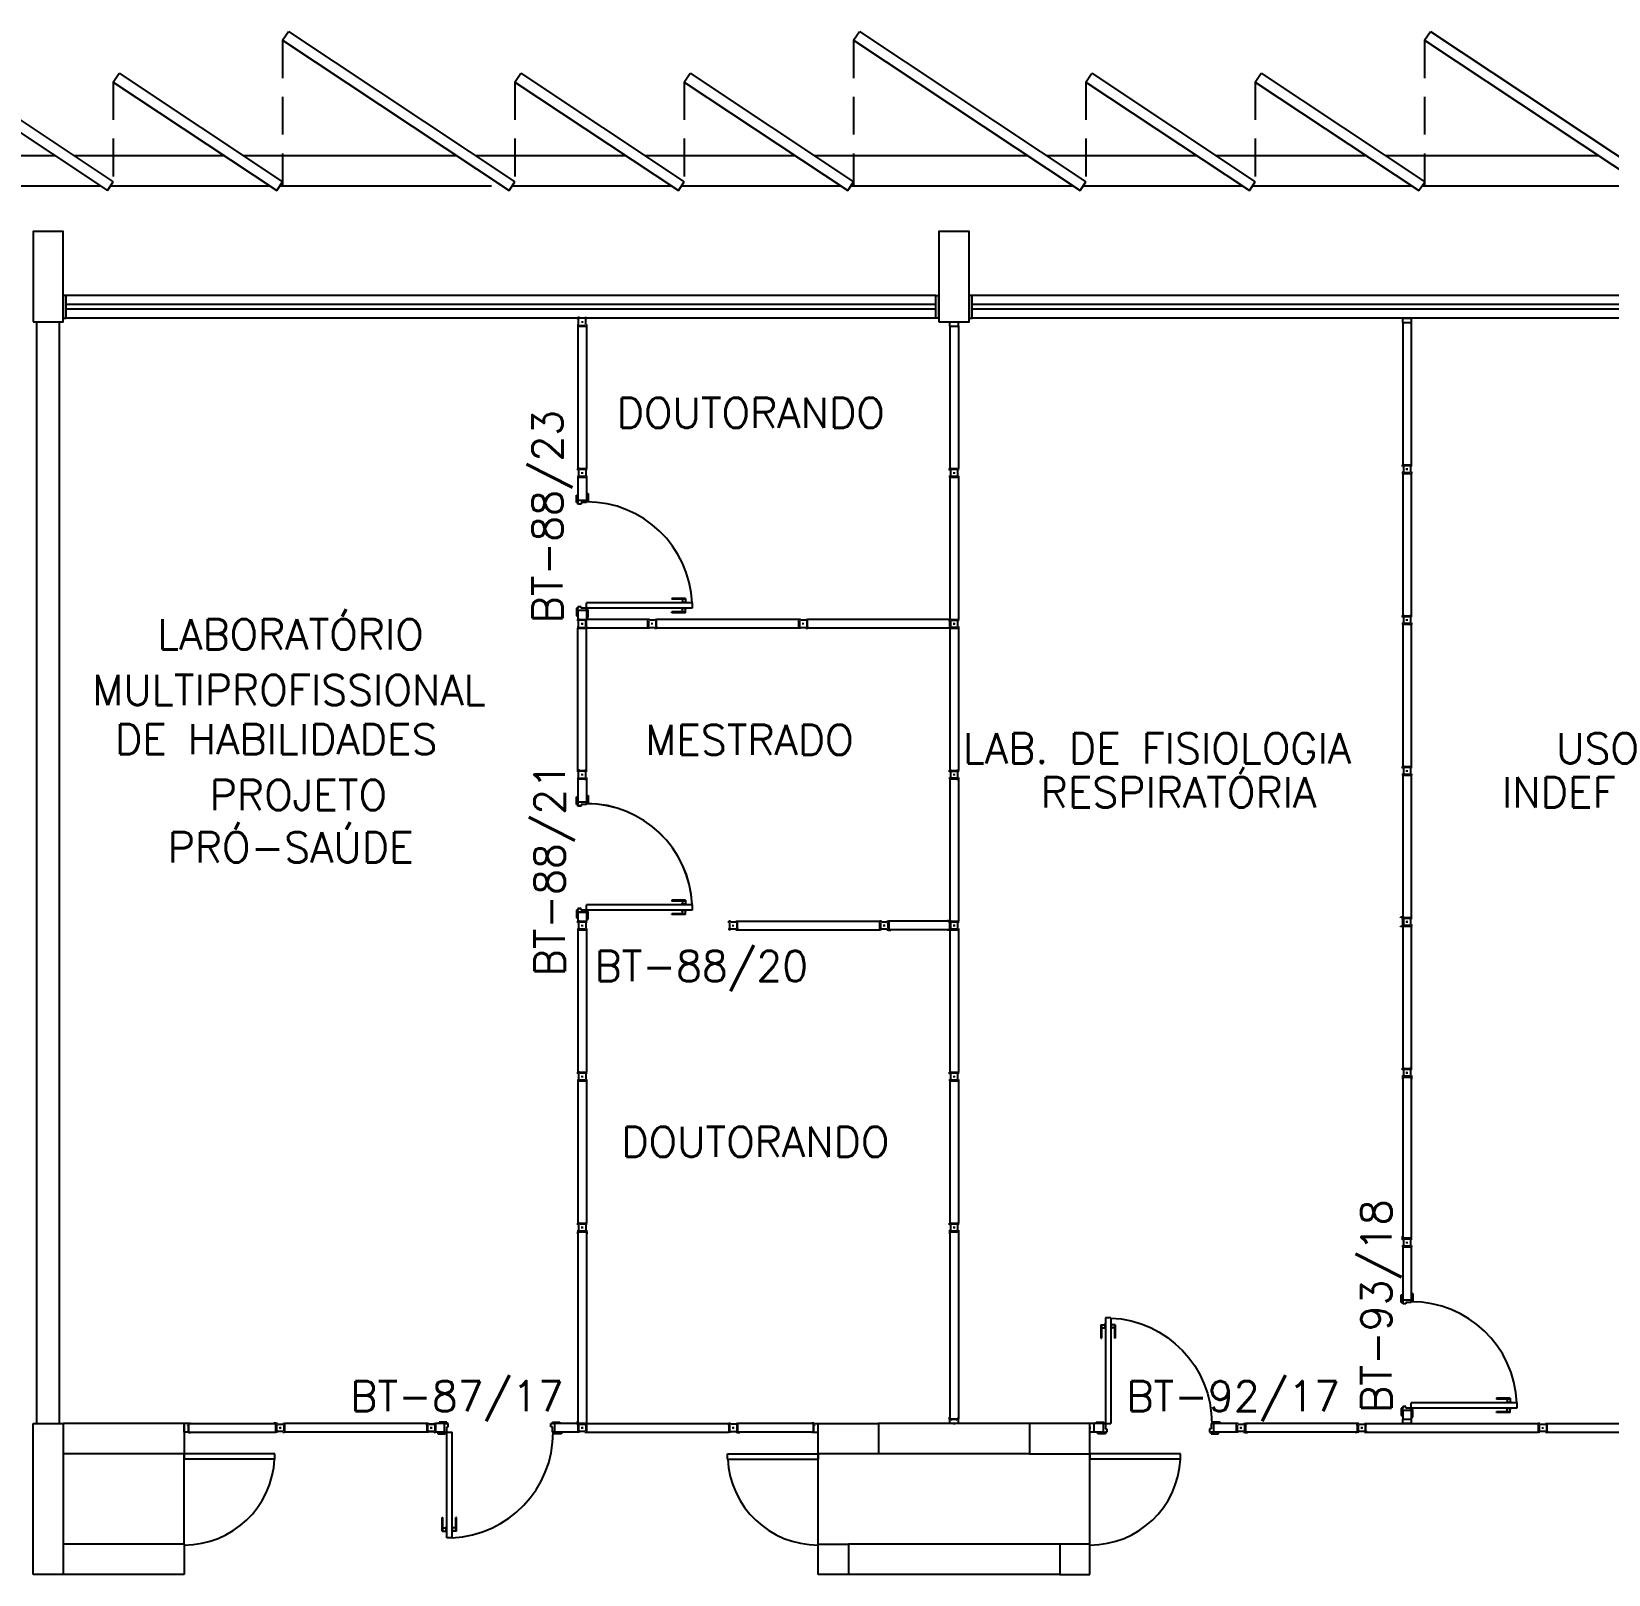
# Model space of a CAD drawing. Header units: millimetres. Extents: x 2069 to 2250, y 1124 to 1284.
# Drawn here: x 2156.2 to 2166.65, y 1202.49 to 1212.71 of the extents above; entities that cross this region are included whole.
import ezdxf

# ---------------------------------------------------------------- set-up
doc = ezdxf.new("R2010")
doc.units = ezdxf.units.MM
doc.linetypes.add('HIDDEN', pattern=[0.375, 0.25, -0.125])
for name, color, linetype in [('ALV', 2, 'Continuous'), ('DIV', 2, 'Continuous'), ('DIV2', 2, 'Continuous'), ('ENDEREÇO', 2, 'Continuous'), ('JANELA', 1, 'Continuous'), ('MACANETA', 1, 'Continuous'), ('MARCO', 2, 'Continuous'), ('PAVIMENTO', 1, 'Continuous'), ('PILARES', 3, 'Continuous'), ('PORTA', 2, 'Continuous'), ('PROJ', 1, 'HIDDEN'), ('TEXTO', 2, 'Continuous')]:
    doc.layers.add(name, color=color, linetype=linetype)
doc.styles.add('UNB-100', font='simplex.shx', dxfattribs={"height": 0.2})

# ---------------------------------------------------------------- blocks, each defined once
blk = doc.blocks.new('DIV12')
for p, q in [((-0.0051, 0), (0.0051, 0)), ((0, -0.0051), (0, 0.0051)), ((0.0285, 0.0285), (1.1715, 0.0285)), ((0.0285, -0.0285), (0.0285, 0.0285)), ((1.1715, -0.0285), (1.1715, 0.0285)), ((1.1949, 0), (1.2051, 0)), ((1.2, -0.0051), (1.2, 0.0051)), ((0.0285, -0.0285), (1.1715, -0.0285))]:
    blk.add_line(p, q)
blk = doc.blocks.new('DIV10')
for p, q in [((-0.0051, 0), (0.0051, 0)), ((0, -0.0051), (0, 0.0051)), ((0.0285, 0.0285), (0.9715, 0.0285)), ((0.0285, -0.0285), (0.0285, 0.0285)), ((0.9715, -0.0285), (0.9715, 0.0285)), ((0.9949, 0), (1.0051, 0)), ((1, -0.0051), (1, 0.0051)), ((0.0285, -0.0285), (0.9715, -0.0285))]:
    blk.add_line(p, q)
blk = doc.blocks.new('PL10')
for p, q in [((-0.1, 1), (0.1, 1)), ((-0.1, 0), (-0.1, 1)), ((0.1, 1), (0.1, 0)), ((0.1, 0), (-0.1, 0))]:
    blk.add_line(p, q)
blk = doc.blocks.new('IMTT')
for p, q in [((-0.005, 0), (0.005, 0)), ((0.029, 0.029), (0, 0.029)), ((0, -0.028), (0, 0.029)), ((0.029, -0.028), (0, -0.028))]:
    blk.add_line(p, q)
blk = doc.blocks.new('MTT')
for p, q in [((-0.029, 0.018), (-0.029, 0.029)), ((-0.019, 0.029), (-0.029, 0.029)), ((-0.024, 0.018), (-0.029, 0.018)), ((-0.024, 0.018), (-0.024, -0.019)), ((-0.019, 0.024), (-0.019, 0.029)), ((-0.019, 0.024), (0.018, 0.024)), ((-0.005, 0), (0.005, 0)), ((0, -0.005), (0, 0.005)), ((0.018, 0.024), (0.018, 0.029)), ((0.018, 0.029), (0.029, 0.029)), ((0.024, 0.018), (0.029, 0.018)), ((0.024, 0.018), (0.024, -0.019)), ((0.029, 0.018), (0.029, 0.029)), ((-0.029, -0.019), (-0.024, -0.019)), ((-0.029, -0.019), (-0.029, -0.029)), ((-0.019, -0.029), (-0.029, -0.029)), ((0.018, -0.024), (-0.019, -0.024)), ((-0.019, -0.024), (-0.019, -0.029)), ((0.018, -0.024), (0.018, -0.029)), ((0.018, -0.029), (0.029, -0.029)), ((0.029, -0.019), (0.024, -0.019)), ((0.029, -0.019), (0.029, -0.029))]:
    blk.add_line(p, q)
blk = doc.blocks.new('PL')
for p, q in [((0.25, 0.25), (0.25, 0.45)), ((0.25, 0.45), (0.45, 0.45)), ((0.45, 0.45), (0.45, 0.25)), ((0.45, 0.25), (0.25, 0.25))]:
    blk.add_line(p, q)
blk = doc.blocks.new('PL4')
for p, q in [((0, 0.4), (0.2, 0.4)), ((0, 0), (0, 0.4)), ((0.2, 0.4), (0.2, 0)), ((0.2, 0), (0, 0))]:
    blk.add_line(p, q)
blk = doc.blocks.new('DIV8')
for p, q in [((0.005, 0), (-0.005, 0)), ((0, 0.005), (0, -0.005)), ((0.024, 0.019), (0.028, 0.019)), ((0.024, 0.017), (0.024, 0.019)), ((0.024, 0.017), (0.028, 0.017)), ((0.028, 0.03), (0.043, 0.03)), ((0.028, 0.03), (0.028, 0.019)), ((0.028, 0.017), (0.028, -0.016)), ((0.769, 0.028), (0.03, 0.028)), ((0.03, 0.028), (0.03, -0.028)), ((0.043, 0.028), (0.043, 0.03)), ((0.757, 0.028), (0.757, 0.03)), ((0.771, 0.03), (0.757, 0.03)), ((0.769, 0.028), (0.769, -0.028)), ((0.771, 0.03), (0.771, 0.019)), ((0.776, 0.019), (0.771, 0.019)), ((0.771, 0.017), (0.771, -0.016)), ((0.776, 0.017), (0.771, 0.017)), ((0.776, 0.017), (0.776, 0.019)), ((0.805, 0), (0.795, 0)), ((0.8, 0.005), (0.8, -0.005)), ((0.024, -0.016), (0.028, -0.016)), ((0.024, -0.019), (0.024, -0.016)), ((0.024, -0.019), (0.028, -0.019)), ((0.028, -0.019), (0.028, -0.03)), ((0.028, -0.03), (0.043, -0.03)), ((0.769, -0.028), (0.03, -0.028)), ((0.043, -0.03), (0.043, -0.028)), ((0.757, -0.03), (0.757, -0.028)), ((0.771, -0.03), (0.757, -0.03)), ((0.776, -0.016), (0.771, -0.016)), ((0.776, -0.019), (0.771, -0.019)), ((0.771, -0.019), (0.771, -0.03)), ((0.776, -0.019), (0.776, -0.016))]:
    blk.add_line(p, q)
blk = doc.blocks.new('DOOR70')
at = {"layer": 'MACANETA', "color": 1}
for p, q in [((-0.015, -0.565), (-0.01, -0.565)), ((-0.015, -0.655), (-0.015, -0.565)), ((-0.01, -0.655), (-0.01, -0.565)), ((0.08, -0.565), (0.075, -0.565)), ((0.075, -0.655), (0.075, -0.565)), ((0.08, -0.655), (0.08, -0.565)), ((-0.015, -0.655), (0.012, -0.655)), ((-0.01, -0.635), (0.012, -0.635)), ((0.012, -0.663), (0.012, -0.628)), ((0.012, -0.628), (0.015, -0.628)), ((0.012, -0.663), (0.015, -0.663)), ((0.053, -0.628), (0.05, -0.628)), ((0.053, -0.663), (0.05, -0.663)), ((0.053, -0.663), (0.053, -0.628)), ((0.075, -0.635), (0.053, -0.635)), ((0.08, -0.655), (0.053, -0.655))]:
    blk.add_line(p, q, dxfattribs=at)
at = {"layer": 'PORTA'}
for p, q in [((0.015, -0.7), (0.015, 0)), ((0.015, 0), (0.05, 0)), ((0.05, -0.7), (0.05, 0)), ((0.05, -0.7), (0.015, -0.7))]:
    blk.add_line(p, q, dxfattribs=at)
at = {"layer": 'PORTA', "color": 1}
blk.add_arc((0.02, 0), 0.7, 272.4563, 0, dxfattribs=at)
blk = doc.blocks.new('PD10')
at = {"layer": 'DIV'}
for p, q in [((-1.005, 0), (-0.995, 0)), ((-1, -0.005), (-1, 0.005)), ((-0.972, -0.029), (-0.972, 0.028)), ((-0.972, 0.028), (-0.817, 0.028)), ((-0.863, 0.038), (-0.813, 0.038)), ((-0.863, 0.028), (-0.863, 0.038)), ((-0.817, 0.028), (-0.813, 0.028)), ((-0.817, 0.028), (-0.817, -0.029)), ((-0.813, 0.038), (-0.813, 0.028)), ((-0.813, 0.028), (-0.803, 0.028)), ((-0.803, 0.028), (-0.803, -0.007)), ((-0.103, 0.028), (-0.103, -0.007)), ((-0.093, 0.028), (-0.103, 0.028)), ((-0.093, 0.038), (-0.093, 0.028)), ((-0.043, 0.038), (-0.093, 0.038)), ((-0.088, 0.028), (-0.093, 0.028)), ((-0.088, 0.028), (-0.029, 0.028)), ((-0.088, 0.028), (-0.088, -0.029)), ((-0.043, 0.028), (-0.043, 0.038)), ((-0.029, -0.029), (-0.029, 0.028)), ((-0.005, 0), (0.005, 0)), ((0, -0.005), (0, 0.005)), ((-0.972, -0.029), (-0.817, -0.029)), ((-0.852, -0.039), (-0.852, -0.029)), ((-0.803, -0.039), (-0.852, -0.039)), ((-0.817, -0.029), (-0.803, -0.029)), ((-0.803, -0.007), (-0.792, -0.007)), ((-0.803, -0.029), (-0.803, -0.039)), ((-0.792, -0.029), (-0.803, -0.029)), ((-0.792, -0.007), (-0.792, -0.029)), ((-0.112, -0.007), (-0.112, -0.029)), ((-0.103, -0.007), (-0.112, -0.007)), ((-0.112, -0.029), (-0.103, -0.029)), ((-0.088, -0.029), (-0.103, -0.029)), ((-0.103, -0.029), (-0.103, -0.039)), ((-0.103, -0.039), (-0.052, -0.039)), ((-0.088, -0.029), (-0.029, -0.029)), ((-0.052, -0.039), (-0.052, -0.029))]:
    blk.add_line(p, q, dxfattribs=at)
at = {"layer": 'DIV', "rotation": 180.0000000051447}
blk.add_blockref('DOOR70', (-0.088, 0.028), dxfattribs=at)

msp = doc.modelspace()

# ---------------------------------------------------------------- linework, layer by layer
at = {"layer": 'ALV'}
for p, q in [((2157.86614, 1212.65651), (2157.90485, 1212.71483)), ((2157.90485, 1212.71483), (2159.40465, 1211.71955)), ((2161.64814, 1212.65651), (2161.68685, 1212.71483)), ((2161.68685, 1212.71483), (2163.18665, 1211.71955)), ((2165.43014, 1212.65651), (2165.46885, 1212.71483)), ((2165.46885, 1212.71483), (2166.96865, 1211.71955)), ((2157.86614, 1212.65651), (2159.36594, 1211.66122)), ((2161.64814, 1212.65651), (2163.14794, 1211.66122)), ((2165.43014, 1212.65651), (2166.92994, 1211.66122)), ((2155.66136, 1212.43837), (2156.74455, 1211.71955)), ((2156.74455, 1212.38004), (2156.78325, 1212.43837)), ((2156.78325, 1212.43837), (2157.86644, 1211.71955)), ((2159.40435, 1212.38004), (2159.44306, 1212.43837)), ((2159.44306, 1212.43837), (2160.52625, 1211.71955)), ((2160.52625, 1212.38004), (2160.56495, 1212.43837)), ((2160.56495, 1212.43837), (2161.64814, 1211.71955)), ((2163.18665, 1212.38004), (2163.22536, 1212.43837)), ((2163.22536, 1212.43837), (2164.30855, 1211.71955)), ((2164.30855, 1212.38004), (2164.34725, 1212.43837)), ((2164.34725, 1212.43837), (2165.43044, 1211.71955)), ((2155.62265, 1212.38004), (2156.70584, 1211.66122)), ((2156.74455, 1212.38004), (2157.82774, 1211.66122)), ((2159.40435, 1212.38004), (2160.48754, 1211.66122)), ((2160.52625, 1212.38004), (2161.60944, 1211.66122)), ((2163.18665, 1212.38004), (2164.26984, 1211.66122)), ((2164.30855, 1212.38004), (2165.39174, 1211.66122)), ((2156.70584, 1211.66122), (2156.74455, 1211.71955)), ((2157.82774, 1211.66122), (2157.86644, 1211.71955)), ((2159.36594, 1211.66122), (2159.40465, 1211.71955)), ((2160.48754, 1211.66122), (2160.52625, 1211.71955)), ((2161.60944, 1211.66122), (2161.64814, 1211.71955)), ((2163.14794, 1211.66122), (2163.18665, 1211.71955)), ((2164.26984, 1211.66122), (2164.30855, 1211.71955)), ((2165.39174, 1211.66122), (2165.43044, 1211.71955)), ((2156.41325, 1210.96539), (2156.41325, 1210.81539)), ((2162.21325, 1210.81539), (2162.21325, 1210.96539)), ((2162.41325, 1210.96539), (2162.41325, 1210.81539)), ((2156.23825, 1203.49039), (2156.23825, 1210.79039)), ((2156.38825, 1203.49039), (2156.38825, 1210.79039)), ((2157.21361, 1203.49039), (2156.41325, 1203.49039)), ((2157.21361, 1203.49039), (2157.21361, 1203.29039)), ((2162.81325, 1203.49039), (2161.81325, 1203.49039)), ((2157.21361, 1203.29039), (2156.41325, 1203.29039)), ((2162.81325, 1203.29039), (2161.81325, 1203.29039)), ((2157.21361, 1202.69039), (2156.41325, 1202.69039)), ((2157.21361, 1202.69039), (2157.21361, 1202.49039)), ((2163.01325, 1202.69039), (2161.61325, 1202.69039)), ((2157.21361, 1202.49039), (2156.41325, 1202.49039)), ((2163.01325, 1202.49039), (2161.61325, 1202.49039))]:
    msp.add_line(p, q, dxfattribs=at)
at = {"layer": 'DIV2'}
for p, q in [((2159.84565, 1209.79039), (2159.85585, 1209.79039)), ((2159.85075, 1209.79549), (2159.85075, 1209.78529)), ((2159.82225, 1209.76189), (2159.87925, 1209.76189)), ((2159.82225, 1209.76189), (2159.82225, 1209.60789)), ((2159.87925, 1209.76189), (2159.87925, 1209.60789)), ((2159.81225, 1209.64289), (2159.82225, 1209.64289)), ((2159.81225, 1209.59289), (2159.81225, 1209.64289)), ((2159.82225, 1209.59289), (2159.81225, 1209.59289)), ((2159.82225, 1209.60789), (2159.82225, 1209.59289)), ((2159.87925, 1209.60789), (2159.82225, 1209.60789)), ((2159.82225, 1209.58289), (2159.82225, 1209.59289)), ((2159.84425, 1209.58289), (2159.82225, 1209.58289)), ((2159.84425, 1209.59289), (2159.84425, 1209.58289)), ((2159.87925, 1209.59289), (2159.84425, 1209.59289)), ((2159.87925, 1209.65289), (2159.88925, 1209.65289)), ((2159.87925, 1209.60789), (2159.87925, 1209.60289)), ((2159.87925, 1209.60289), (2159.87925, 1209.59289)), ((2159.88925, 1209.60289), (2159.87925, 1209.60289)), ((2159.88925, 1209.65289), (2159.88925, 1209.60289)), ((2159.81225, 1208.89289), (2159.81225, 1208.84289)), ((2159.82225, 1208.89289), (2159.81225, 1208.89289)), ((2159.82225, 1208.90289), (2159.82225, 1208.89289)), ((2159.84425, 1208.90289), (2159.82225, 1208.90289)), ((2159.82225, 1208.87789), (2159.82225, 1208.89289)), ((2159.82225, 1208.87789), (2159.82225, 1208.81889)), ((2159.87925, 1208.87789), (2159.82225, 1208.87789)), ((2159.84425, 1208.89289), (2159.84425, 1208.90289)), ((2159.87925, 1208.89289), (2159.84425, 1208.89289)), ((2159.87925, 1208.88289), (2159.87925, 1208.89289)), ((2159.87925, 1208.87789), (2159.87925, 1208.88289)), ((2159.88925, 1208.88289), (2159.87925, 1208.88289)), ((2159.87925, 1208.87789), (2159.87925, 1208.81889)), ((2159.88925, 1208.83289), (2159.88925, 1208.88289)), ((2159.81225, 1208.84289), (2159.82225, 1208.84289)), ((2159.82225, 1208.81889), (2159.87925, 1208.81889)), ((2159.85585, 1208.79039), (2159.84565, 1208.79039)), ((2159.84565, 1208.79039), (2159.85585, 1208.79039)), ((2159.84565, 1208.79039), (2159.85585, 1208.79039)), ((2159.84565, 1208.79039), (2159.85585, 1208.79039)), ((2159.85075, 1208.78529), (2159.85075, 1208.79549)), ((2159.85075, 1208.78529), (2159.85075, 1208.79549)), ((2159.85075, 1208.78529), (2159.85075, 1208.79549)), ((2159.85075, 1208.79549), (2159.85075, 1208.78529)), ((2159.87925, 1208.83289), (2159.88925, 1208.83289)), ((2160.28475, 1208.81889), (2159.87925, 1208.81889)), ((2159.87925, 1208.76189), (2159.87925, 1208.81889)), ((2160.28475, 1208.76189), (2159.87925, 1208.76189)), ((2160.28475, 1208.76189), (2160.28475, 1208.81889)), ((2160.31835, 1208.79039), (2160.30815, 1208.79039)), ((2160.31325, 1208.78529), (2160.31325, 1208.79549)), ((2159.82225, 1207.76189), (2159.87925, 1207.76189)), ((2159.82225, 1207.76189), (2159.82225, 1207.60789)), ((2159.84565, 1207.79039), (2159.85585, 1207.79039)), ((2159.85075, 1207.79549), (2159.85075, 1207.78529)), ((2159.87925, 1207.76189), (2159.87925, 1207.60789)), ((2159.81225, 1207.64289), (2159.82225, 1207.64289)), ((2159.81225, 1207.59289), (2159.81225, 1207.64289)), ((2159.82225, 1207.60789), (2159.82225, 1207.59289)), ((2159.87925, 1207.60789), (2159.82225, 1207.60789)), ((2159.87925, 1207.65289), (2159.88925, 1207.65289)), ((2159.87925, 1207.60789), (2159.87925, 1207.60289)), ((2159.87925, 1207.60289), (2159.87925, 1207.59289)), ((2159.88925, 1207.60289), (2159.87925, 1207.60289)), ((2159.88925, 1207.65289), (2159.88925, 1207.60289)), ((2159.82225, 1207.59289), (2159.81225, 1207.59289)), ((2159.82225, 1207.58289), (2159.82225, 1207.59289)), ((2159.84425, 1207.58289), (2159.82225, 1207.58289)), ((2159.84425, 1207.59289), (2159.84425, 1207.58289)), ((2159.87925, 1207.59289), (2159.84425, 1207.59289)), ((2159.81225, 1206.89289), (2159.81225, 1206.84289)), ((2159.82225, 1206.89289), (2159.81225, 1206.89289)), ((2159.82225, 1206.90289), (2159.82225, 1206.89289)), ((2159.84425, 1206.90289), (2159.82225, 1206.90289)), ((2159.82225, 1206.87789), (2159.82225, 1206.89289)), ((2159.82225, 1206.87789), (2159.82225, 1206.81889)), ((2159.87925, 1206.87789), (2159.82225, 1206.87789)), ((2159.84425, 1206.89289), (2159.84425, 1206.90289)), ((2159.87925, 1206.89289), (2159.84425, 1206.89289)), ((2159.87925, 1206.88289), (2159.87925, 1206.89289)), ((2159.87925, 1206.87789), (2159.87925, 1206.88289)), ((2159.88925, 1206.88289), (2159.87925, 1206.88289)), ((2159.87925, 1206.87789), (2159.87925, 1206.81889)), ((2159.88925, 1206.83289), (2159.88925, 1206.88289)), ((2159.81225, 1206.84289), (2159.82225, 1206.84289)), ((2159.82225, 1206.81889), (2159.87925, 1206.81889)), ((2159.84565, 1206.79039), (2159.85585, 1206.79039)), ((2159.85075, 1206.79549), (2159.85075, 1206.78529)), ((2159.87925, 1206.83289), (2159.88925, 1206.83289)), ((2161.85585, 1206.79039), (2161.84565, 1206.79039)), ((2161.85075, 1206.79549), (2161.85075, 1206.78529)), ((2161.87425, 1206.80689), (2161.87425, 1206.80889)), ((2161.87425, 1206.80889), (2161.87925, 1206.80889)), ((2161.87425, 1206.80689), (2161.87925, 1206.80689)), ((2161.87425, 1206.77189), (2161.87425, 1206.77389)), ((2161.87425, 1206.77389), (2161.87925, 1206.77389)), ((2161.87425, 1206.77189), (2161.87925, 1206.77189)), ((2161.87925, 1206.82089), (2161.87925, 1206.80889)), ((2161.87925, 1206.82089), (2161.89363, 1206.82089)), ((2161.87925, 1206.80689), (2161.87925, 1206.77389)), ((2161.87925, 1206.77189), (2161.87925, 1206.75989)), ((2161.87925, 1206.75989), (2161.89363, 1206.75989)), ((2162.28275, 1206.81889), (2161.88125, 1206.81889)), ((2161.88125, 1206.81889), (2161.88125, 1206.76189)), ((2162.28275, 1206.76189), (2161.88125, 1206.76189)), ((2161.89363, 1206.81889), (2161.89363, 1206.82089)), ((2161.89363, 1206.75989), (2161.89363, 1206.76189)), ((2162.28475, 1206.82089), (2162.27037, 1206.82089)), ((2162.27037, 1206.81889), (2162.27037, 1206.82089)), ((2162.27037, 1206.75989), (2162.27037, 1206.76189)), ((2162.28475, 1206.75989), (2162.27037, 1206.75989)), ((2162.28275, 1206.81889), (2162.28275, 1206.76189)), ((2162.28475, 1206.82089), (2162.28475, 1206.80889)), ((2162.28975, 1206.80889), (2162.28475, 1206.80889)), ((2162.28975, 1206.80689), (2162.28475, 1206.80689)), ((2162.28475, 1206.80689), (2162.28475, 1206.77389)), ((2162.28975, 1206.77389), (2162.28475, 1206.77389)), ((2162.28975, 1206.77189), (2162.28475, 1206.77189)), ((2162.28475, 1206.77189), (2162.28475, 1206.75989)), ((2162.28975, 1206.80689), (2162.28975, 1206.80889)), ((2162.28975, 1206.77189), (2162.28975, 1206.77389)), ((2162.31835, 1206.79039), (2162.30815, 1206.79039)), ((2162.31325, 1206.79549), (2162.31325, 1206.78529)), ((2165.28475, 1206.84589), (2165.27037, 1206.84589)), ((2165.27037, 1206.84389), (2165.27037, 1206.84589)), ((2165.27037, 1206.78489), (2165.27037, 1206.78689)), ((2165.28475, 1206.78489), (2165.27037, 1206.78489)), ((2165.28275, 1206.84389), (2165.28275, 1206.78689)), ((2165.28475, 1206.84589), (2165.28475, 1206.83389)), ((2165.28975, 1206.83389), (2165.28475, 1206.83389)), ((2165.28975, 1206.83189), (2165.28475, 1206.83189)), ((2165.28475, 1206.83189), (2165.28475, 1206.79889)), ((2165.28975, 1206.79889), (2165.28475, 1206.79889)), ((2165.28975, 1206.79689), (2165.28475, 1206.79689)), ((2165.28475, 1206.79689), (2165.28475, 1206.78489)), ((2165.28975, 1206.83189), (2165.28975, 1206.83389)), ((2165.28975, 1206.79689), (2165.28975, 1206.79889)), ((2165.31835, 1206.81539), (2165.30815, 1206.81539)), ((2165.31325, 1206.82049), (2165.31325, 1206.81029)), ((2165.31325, 1205.82049), (2165.31325, 1205.81029)), ((2165.28275, 1205.78689), (2165.29475, 1205.78689)), ((2165.28275, 1205.78689), (2165.28275, 1205.7725)), ((2165.28475, 1205.7725), (2165.28275, 1205.7725)), ((2165.28475, 1205.78489), (2165.28475, 1204.72083)), ((2165.28475, 1205.78489), (2165.34175, 1205.78489)), ((2165.29675, 1205.79189), (2165.29475, 1205.79189)), ((2165.29475, 1205.79189), (2165.29475, 1205.78689)), ((2165.29675, 1205.79189), (2165.29675, 1205.78689)), ((2165.29675, 1205.78689), (2165.32975, 1205.78689)), ((2165.30815, 1205.81539), (2165.31835, 1205.81539)), ((2165.33175, 1205.79189), (2165.32975, 1205.79189)), ((2165.32975, 1205.79189), (2165.32975, 1205.78689)), ((2165.33175, 1205.79189), (2165.33175, 1205.78689)), ((2165.33175, 1205.78689), (2165.34375, 1205.78689)), ((2165.34175, 1205.78489), (2165.34175, 1204.72083)), ((2165.34375, 1205.7725), (2165.34175, 1205.7725)), ((2165.34375, 1205.78689), (2165.34375, 1205.7725)), ((2159.84565, 1204.79039), (2159.85585, 1204.79039)), ((2159.85075, 1204.79549), (2159.85075, 1204.78529)), ((2162.30815, 1204.79039), (2162.31835, 1204.79039)), ((2162.31325, 1204.79549), (2162.31325, 1204.78529)), ((2159.82025, 1204.76189), (2159.82025, 1204.7475)), ((2159.82025, 1204.76189), (2159.83225, 1204.76189)), ((2159.82225, 1204.7475), (2159.82025, 1204.7475)), ((2159.82225, 1204.75989), (2159.87925, 1204.75989)), ((2159.82225, 1204.75989), (2159.82225, 1203.49239)), ((2159.83225, 1204.76689), (2159.83225, 1204.76189)), ((2159.83425, 1204.76689), (2159.83225, 1204.76689)), ((2159.83425, 1204.76689), (2159.83425, 1204.76189)), ((2159.83425, 1204.76189), (2159.86725, 1204.76189)), ((2159.86725, 1204.76689), (2159.86725, 1204.76189)), ((2159.86925, 1204.76689), (2159.86725, 1204.76689)), ((2159.86925, 1204.76689), (2159.86925, 1204.76189)), ((2159.86925, 1204.76189), (2159.88125, 1204.76189)), ((2159.87925, 1204.75989), (2159.87925, 1203.49239)), ((2159.88125, 1204.7475), (2159.87925, 1204.7475)), ((2159.88125, 1204.76189), (2159.88125, 1204.7475)), ((2162.28275, 1204.76189), (2162.28275, 1204.7475)), ((2162.28275, 1204.76189), (2162.29475, 1204.76189)), ((2162.28475, 1204.7475), (2162.28275, 1204.7475)), ((2162.28475, 1204.75989), (2162.28475, 1203.52083)), ((2162.28475, 1204.75989), (2162.34175, 1204.75989)), ((2162.29475, 1204.76689), (2162.29475, 1204.76189)), ((2162.29675, 1204.76689), (2162.29475, 1204.76689)), ((2162.29675, 1204.76689), (2162.29675, 1204.76189)), ((2162.29675, 1204.76189), (2162.32975, 1204.76189)), ((2162.32975, 1204.76689), (2162.32975, 1204.76189)), ((2162.33175, 1204.76689), (2162.32975, 1204.76689)), ((2162.33175, 1204.76689), (2162.33175, 1204.76189)), ((2162.33175, 1204.76189), (2162.34375, 1204.76189)), ((2162.34175, 1204.75989), (2162.34175, 1203.52083)), ((2162.34375, 1204.7475), (2162.34175, 1204.7475)), ((2162.34375, 1204.76189), (2162.34375, 1204.7475)), ((2165.28475, 1204.73321), (2165.28275, 1204.73321)), ((2165.28275, 1204.71883), (2165.28275, 1204.73321)), ((2165.28275, 1204.71883), (2165.29475, 1204.71883)), ((2165.28475, 1204.72083), (2165.34175, 1204.72083)), ((2165.29475, 1204.71383), (2165.29475, 1204.71883)), ((2165.29675, 1204.71383), (2165.29475, 1204.71383)), ((2165.29675, 1204.71883), (2165.32975, 1204.71883)), ((2165.29675, 1204.71383), (2165.29675, 1204.71883)), ((2165.30815, 1204.69033), (2165.31835, 1204.69033)), ((2165.30815, 1204.69033), (2165.31835, 1204.69033)), ((2165.31325, 1204.69543), (2165.31325, 1204.68523)), ((2165.31325, 1204.69543), (2165.31325, 1204.68523)), ((2165.32975, 1204.71383), (2165.32975, 1204.71883)), ((2165.33175, 1204.71383), (2165.32975, 1204.71383)), ((2165.33175, 1204.71883), (2165.34375, 1204.71883)), ((2165.33175, 1204.71383), (2165.33175, 1204.71883)), ((2165.34375, 1204.73321), (2165.34175, 1204.73321)), ((2165.34375, 1204.71883), (2165.34375, 1204.73321)), ((2165.28475, 1204.66183), (2165.28475, 1204.30783)), ((2165.28475, 1204.66183), (2165.34175, 1204.66183)), ((2165.34175, 1204.66183), (2165.34175, 1204.30783)), ((2165.27475, 1204.29283), (2165.27475, 1204.34283)), ((2165.27475, 1204.34283), (2165.28475, 1204.34283)), ((2165.28475, 1204.29283), (2165.27475, 1204.29283)), ((2165.34175, 1204.30783), (2165.28475, 1204.30783)), ((2165.28475, 1204.30783), (2165.28475, 1204.29283)), ((2165.28475, 1204.28283), (2165.28475, 1204.29283)), ((2165.30675, 1204.28283), (2165.28475, 1204.28283)), ((2165.34175, 1204.29283), (2165.30675, 1204.29283)), ((2165.30675, 1204.29283), (2165.30675, 1204.28283)), ((2165.34175, 1204.35283), (2165.35175, 1204.35283)), ((2165.34175, 1204.30783), (2165.34175, 1204.30283)), ((2165.35175, 1204.30283), (2165.34175, 1204.30283)), ((2165.34175, 1204.30283), (2165.34175, 1204.29283)), ((2165.35175, 1204.35283), (2165.35175, 1204.30283)), ((2162.28475, 1203.53321), (2162.28275, 1203.53321)), ((2162.28275, 1203.51883), (2162.28275, 1203.53321)), ((2162.34375, 1203.53321), (2162.34175, 1203.53321)), ((2162.34375, 1203.51883), (2162.34375, 1203.53321)), ((2165.28475, 1203.59283), (2165.27475, 1203.59283)), ((2165.27475, 1203.59283), (2165.27475, 1203.54283)), ((2165.27475, 1203.54283), (2165.28475, 1203.54283)), ((2165.30675, 1203.60283), (2165.28475, 1203.60283)), ((2165.28475, 1203.60283), (2165.28475, 1203.59283)), ((2165.28475, 1203.57783), (2165.28475, 1203.59283)), ((2165.28475, 1203.57783), (2165.28475, 1203.51883)), ((2165.34175, 1203.57783), (2165.28475, 1203.57783)), ((2165.30675, 1203.59283), (2165.30675, 1203.60283)), ((2165.34175, 1203.59283), (2165.30675, 1203.59283)), ((2165.34175, 1203.58283), (2165.34175, 1203.59283)), ((2165.35175, 1203.58283), (2165.34175, 1203.58283)), ((2165.34175, 1203.57783), (2165.34175, 1203.58283)), ((2165.34175, 1203.57783), (2165.34175, 1203.51883)), ((2165.34175, 1203.53283), (2165.35175, 1203.53283)), ((2165.35175, 1203.53283), (2165.35175, 1203.58283)), ((2157.20851, 1203.46189), (2157.21871, 1203.46189)), ((2157.21361, 1203.45679), (2157.21361, 1203.46699)), ((2157.23711, 1203.48039), (2157.23711, 1203.47839)), ((2157.23711, 1203.48039), (2157.24211, 1203.48039)), ((2157.23711, 1203.47839), (2157.24211, 1203.47839)), ((2157.23711, 1203.44539), (2157.23711, 1203.44339)), ((2157.23711, 1203.44539), (2157.24211, 1203.44539)), ((2157.23711, 1203.44339), (2157.24211, 1203.44339)), ((2157.24211, 1203.48039), (2157.24211, 1203.49239)), ((2157.24211, 1203.49239), (2157.25649, 1203.49239)), ((2157.24211, 1203.44539), (2157.24211, 1203.47839)), ((2157.24211, 1203.43139), (2157.24211, 1203.44339)), ((2157.24211, 1203.43139), (2157.25649, 1203.43139)), ((2157.24411, 1203.49039), (2157.82025, 1203.49039)), ((2157.24411, 1203.43339), (2157.24411, 1203.49039)), ((2157.24411, 1203.43339), (2157.82025, 1203.43339)), ((2157.25649, 1203.49239), (2157.25649, 1203.49039)), ((2157.25649, 1203.43339), (2157.25649, 1203.43139)), ((2157.82225, 1203.49239), (2157.80787, 1203.49239)), ((2157.80787, 1203.49239), (2157.80787, 1203.49039)), ((2157.80787, 1203.43339), (2157.80787, 1203.43139)), ((2157.82225, 1203.43139), (2157.80787, 1203.43139)), ((2157.82025, 1203.43339), (2157.82025, 1203.49039)), ((2157.82225, 1203.48039), (2157.82225, 1203.49239)), ((2157.82725, 1203.48039), (2157.82225, 1203.48039)), ((2157.82225, 1203.44539), (2157.82225, 1203.47839)), ((2157.82725, 1203.47839), (2157.82225, 1203.47839)), ((2157.82725, 1203.44539), (2157.82225, 1203.44539)), ((2157.82225, 1203.43139), (2157.82225, 1203.44339)), ((2157.82725, 1203.44339), (2157.82225, 1203.44339)), ((2157.82725, 1203.48039), (2157.82725, 1203.47839)), ((2157.82725, 1203.44539), (2157.82725, 1203.44339)), ((2157.84565, 1203.46189), (2157.85585, 1203.46189)), ((2157.85075, 1203.45679), (2157.85075, 1203.46699)), ((2158.85585, 1203.46189), (2158.84565, 1203.46189)), ((2158.84565, 1203.46189), (2158.85585, 1203.46189)), ((2158.84565, 1203.46189), (2158.85585, 1203.46189)), ((2158.85585, 1203.46189), (2158.84565, 1203.46189)), ((2158.85075, 1203.46699), (2158.85075, 1203.45679)), ((2158.85075, 1203.46699), (2158.85075, 1203.45679)), ((2158.85075, 1203.46699), (2158.85075, 1203.45679)), ((2158.85075, 1203.46699), (2158.85075, 1203.45679)), ((2158.87925, 1203.49039), (2158.87925, 1203.43339)), ((2158.93825, 1203.49039), (2158.87925, 1203.49039)), ((2158.93825, 1203.43339), (2158.87925, 1203.43339)), ((2158.89325, 1203.43339), (2158.89325, 1203.42339)), ((2158.89325, 1203.42339), (2158.94325, 1203.42339)), ((2158.90325, 1203.50039), (2158.90325, 1203.49039)), ((2158.95325, 1203.50039), (2158.90325, 1203.50039)), ((2158.93825, 1203.49039), (2158.95325, 1203.49039)), ((2158.93825, 1203.43339), (2158.93825, 1203.49039)), ((2158.93825, 1203.43339), (2158.94325, 1203.43339)), ((2158.94325, 1203.43339), (2158.95325, 1203.43339)), ((2158.94325, 1203.42339), (2158.94325, 1203.43339)), ((2158.95325, 1203.49039), (2158.95325, 1203.50039)), ((2158.96325, 1203.49039), (2158.95325, 1203.49039)), ((2158.95325, 1203.46839), (2158.96325, 1203.46839)), ((2158.95325, 1203.43339), (2158.95325, 1203.46839)), ((2158.96325, 1203.46839), (2158.96325, 1203.49039)), ((2159.64325, 1203.49039), (2159.65325, 1203.49039)), ((2159.64325, 1203.46839), (2159.64325, 1203.49039)), ((2159.65325, 1203.46839), (2159.64325, 1203.46839)), ((2159.65325, 1203.50039), (2159.70325, 1203.50039)), ((2159.65325, 1203.49039), (2159.65325, 1203.50039)), ((2159.66825, 1203.49039), (2159.65325, 1203.49039)), ((2159.65325, 1203.43339), (2159.65325, 1203.46839)), ((2159.66325, 1203.43339), (2159.65325, 1203.43339)), ((2159.66825, 1203.43339), (2159.66325, 1203.43339)), ((2159.66325, 1203.42339), (2159.66325, 1203.43339)), ((2159.71325, 1203.42339), (2159.66325, 1203.42339)), ((2159.82225, 1203.49039), (2159.66825, 1203.49039)), ((2159.66825, 1203.43339), (2159.66825, 1203.49039)), ((2159.82225, 1203.43339), (2159.66825, 1203.43339)), ((2159.70325, 1203.50039), (2159.70325, 1203.49039)), ((2159.71325, 1203.43339), (2159.71325, 1203.42339)), ((2159.82025, 1203.49039), (2159.82025, 1203.50477)), ((2159.82225, 1203.50477), (2159.82025, 1203.50477)), ((2159.82025, 1203.49039), (2159.83225, 1203.49039)), ((2159.82225, 1203.49239), (2159.87925, 1203.49239)), ((2159.82225, 1203.49039), (2159.82225, 1203.43339)), ((2159.83225, 1203.48539), (2159.83225, 1203.49039)), ((2159.83425, 1203.48539), (2159.83225, 1203.48539)), ((2159.83425, 1203.49039), (2159.86725, 1203.49039)), ((2159.83425, 1203.48539), (2159.83425, 1203.49039)), ((2159.85585, 1203.46189), (2159.84565, 1203.46189)), ((2159.85585, 1203.46189), (2159.84565, 1203.46189)), ((2159.84565, 1203.46189), (2159.85585, 1203.46189)), ((2159.85585, 1203.46189), (2159.84565, 1203.46189)), ((2159.85075, 1203.46699), (2159.85075, 1203.45679)), ((2159.85075, 1203.46699), (2159.85075, 1203.45679)), ((2159.85075, 1203.46699), (2159.85075, 1203.45679)), ((2159.85075, 1203.46699), (2159.85075, 1203.45679)), ((2159.86725, 1203.48539), (2159.86725, 1203.49039)), ((2159.86925, 1203.48539), (2159.86725, 1203.48539)), ((2159.86925, 1203.48539), (2159.86925, 1203.49039)), ((2159.86925, 1203.49039), (2159.88125, 1203.49039)), ((2159.88125, 1203.50477), (2159.87925, 1203.50477)), ((2159.88125, 1203.49039), (2159.88125, 1203.50477)), ((2160.85585, 1203.46189), (2160.84565, 1203.46189)), ((2160.85075, 1203.45679), (2160.85075, 1203.46699)), ((2160.87425, 1203.48039), (2160.87925, 1203.48039)), ((2160.87425, 1203.48039), (2160.87425, 1203.47839)), ((2160.87425, 1203.47839), (2160.87925, 1203.47839)), ((2160.87425, 1203.44539), (2160.87925, 1203.44539)), ((2160.87425, 1203.44539), (2160.87425, 1203.44339)), ((2160.87425, 1203.44339), (2160.87925, 1203.44339)), ((2160.87925, 1203.49239), (2160.89363, 1203.49239)), ((2160.87925, 1203.48039), (2160.87925, 1203.49239)), ((2160.87925, 1203.44539), (2160.87925, 1203.47839)), ((2160.87925, 1203.43139), (2160.87925, 1203.44339)), ((2160.87925, 1203.43139), (2160.89363, 1203.43139)), ((2160.88125, 1203.43339), (2160.88125, 1203.49039)), ((2161.38275, 1203.49039), (2160.88125, 1203.49039)), ((2161.38275, 1203.43339), (2160.88125, 1203.43339)), ((2160.89363, 1203.49239), (2160.89363, 1203.49039)), ((2160.89363, 1203.43339), (2160.89363, 1203.43139)), ((2161.38475, 1203.49239), (2161.37037, 1203.49239)), ((2161.37037, 1203.49239), (2161.37037, 1203.49039)), ((2161.37037, 1203.43339), (2161.37037, 1203.43139)), ((2161.38475, 1203.43139), (2161.37037, 1203.43139)), ((2161.38275, 1203.43339), (2161.38275, 1203.49039)), ((2161.38475, 1203.48039), (2161.38475, 1203.49239)), ((2161.38975, 1203.48039), (2161.38475, 1203.48039)), ((2161.38475, 1203.44539), (2161.38475, 1203.47839)), ((2161.38975, 1203.47839), (2161.38475, 1203.47839)), ((2161.38975, 1203.44539), (2161.38475, 1203.44539)), ((2161.38475, 1203.43139), (2161.38475, 1203.44339)), ((2161.38975, 1203.44339), (2161.38475, 1203.44339)), ((2161.38975, 1203.48039), (2161.38975, 1203.47839)), ((2161.38975, 1203.44539), (2161.38975, 1203.44339)), ((2161.41835, 1203.46189), (2161.40815, 1203.46189)), ((2161.41325, 1203.45679), (2161.41325, 1203.46699)), ((2162.28275, 1203.51883), (2162.29475, 1203.51883)), ((2162.28475, 1203.52083), (2162.34175, 1203.52083)), ((2162.29475, 1203.51383), (2162.29475, 1203.51883)), ((2162.29675, 1203.51383), (2162.29475, 1203.51383)), ((2162.29675, 1203.51883), (2162.32975, 1203.51883)), ((2162.29675, 1203.51383), (2162.29675, 1203.51883)), ((2162.30815, 1203.49033), (2162.31835, 1203.49033)), ((2162.31835, 1203.49033), (2162.30815, 1203.49033)), ((2162.31835, 1203.49033), (2162.30815, 1203.49033)), ((2162.31325, 1203.49543), (2162.31325, 1203.48523)), ((2162.31325, 1203.49543), (2162.31325, 1203.48523)), ((2162.31325, 1203.49543), (2162.31325, 1203.48523)), ((2162.32975, 1203.51383), (2162.32975, 1203.51883)), ((2162.33175, 1203.51383), (2162.32975, 1203.51383)), ((2162.33175, 1203.51883), (2162.34375, 1203.51883)), ((2162.33175, 1203.51383), (2162.33175, 1203.51883)), ((2163.21835, 1203.46189), (2163.20815, 1203.46189)), ((2163.21325, 1203.45679), (2163.21325, 1203.46699)), ((2163.24175, 1203.43339), (2163.24175, 1203.49039)), ((2163.30075, 1203.49039), (2163.24175, 1203.49039)), ((2163.30075, 1203.43339), (2163.24175, 1203.43339)), ((2163.25575, 1203.50039), (2163.30575, 1203.50039)), ((2163.25575, 1203.49039), (2163.25575, 1203.50039)), ((2163.26575, 1203.42339), (2163.26575, 1203.43339)), ((2163.31575, 1203.42339), (2163.26575, 1203.42339)), ((2163.30075, 1203.49039), (2163.30575, 1203.49039)), ((2163.30075, 1203.49039), (2163.30075, 1203.43339)), ((2163.30075, 1203.43339), (2163.31575, 1203.43339)), ((2163.30575, 1203.50039), (2163.30575, 1203.49039)), ((2163.30575, 1203.49039), (2163.31575, 1203.49039)), ((2163.31575, 1203.49039), (2163.31575, 1203.45539)), ((2163.31575, 1203.45539), (2163.32575, 1203.45539)), ((2163.31575, 1203.43339), (2163.31575, 1203.42339)), ((2163.32575, 1203.43339), (2163.31575, 1203.43339)), ((2163.32575, 1203.45539), (2163.32575, 1203.43339)), ((2164.00575, 1203.45539), (2164.00575, 1203.43339)), ((2164.01575, 1203.45539), (2164.00575, 1203.45539)), ((2164.00575, 1203.43339), (2164.01575, 1203.43339)), ((2164.01575, 1203.49039), (2164.01575, 1203.45539)), ((2164.02575, 1203.49039), (2164.01575, 1203.49039)), ((2164.03075, 1203.43339), (2164.01575, 1203.43339)), ((2164.01575, 1203.43339), (2164.01575, 1203.42339)), ((2164.01575, 1203.42339), (2164.06575, 1203.42339)), ((2164.02575, 1203.50039), (2164.02575, 1203.49039)), ((2164.07575, 1203.50039), (2164.02575, 1203.50039)), ((2164.03075, 1203.49039), (2164.02575, 1203.49039)), ((2164.18475, 1203.49039), (2164.03075, 1203.49039)), ((2164.03075, 1203.49039), (2164.03075, 1203.43339)), ((2164.18475, 1203.43339), (2164.03075, 1203.43339)), ((2164.06575, 1203.42339), (2164.06575, 1203.43339)), ((2164.07575, 1203.49039), (2164.07575, 1203.50039)), ((2164.18475, 1203.43339), (2164.18475, 1203.49039)), ((2164.21835, 1203.46189), (2164.20815, 1203.46189)), ((2164.21325, 1203.45679), (2164.21325, 1203.46699)), ((2165.28475, 1203.51883), (2165.34175, 1203.51883)), ((2165.31835, 1203.49033), (2165.30815, 1203.49033)), ((2165.31835, 1203.49033), (2165.30815, 1203.49033)), ((2165.30815, 1203.49033), (2165.31835, 1203.49033)), ((2165.30815, 1203.49033), (2165.31835, 1203.49033)), ((2165.31325, 1203.49543), (2165.31325, 1203.48523)), ((2165.31325, 1203.49543), (2165.31325, 1203.48523)), ((2165.31325, 1203.49543), (2165.31325, 1203.48523)), ((2165.31325, 1203.49543), (2165.31325, 1203.48523))]:
    msp.add_line(p, q, dxfattribs=at)
at = {"layer": 'JANELA', "color": 3}
for p, q in [((2156.43325, 1210.96539), (2156.41325, 1210.96539)), ((2156.43325, 1210.81539), (2156.43325, 1210.96539)), ((2162.19325, 1210.96539), (2162.21325, 1210.96539)), ((2162.19325, 1210.81539), (2162.19325, 1210.96539)), ((2162.43325, 1210.96539), (2162.41325, 1210.96539)), ((2162.43325, 1210.81539), (2162.43325, 1210.96539)), ((2156.41325, 1210.81539), (2156.43325, 1210.81539)), ((2162.21325, 1210.81539), (2162.19325, 1210.81539)), ((2162.41325, 1210.81539), (2162.43325, 1210.81539))]:
    msp.add_line(p, q, dxfattribs=at)
at = {"layer": 'JANELA'}
for p, q in [((2162.19325, 1210.96539), (2156.43325, 1210.96539)), ((2168.19325, 1210.96539), (2162.43325, 1210.96539)), ((2162.19325, 1210.90539), (2156.43325, 1210.90539)), ((2162.19325, 1210.87539), (2156.43325, 1210.87539)), ((2168.19325, 1210.90539), (2162.43325, 1210.90539)), ((2168.19325, 1210.87539), (2162.43325, 1210.87539)), ((2162.19325, 1210.81539), (2156.43325, 1210.81539)), ((2168.19325, 1210.81539), (2162.43325, 1210.81539))]:
    msp.add_line(p, q, dxfattribs=at)
at = {"layer": 'PAVIMENTO'}
for p, q in [((2156.36051, 1211.89039), (2155.36521, 1211.89039)), ((2157.48241, 1211.89039), (2156.48711, 1211.89039)), ((2159.02062, 1211.89039), (2157.60901, 1211.89039)), ((2160.14221, 1211.89039), (2159.14692, 1211.89039)), ((2161.26411, 1211.89039), (2160.26881, 1211.89039)), ((2162.80262, 1211.89039), (2161.39071, 1211.89039)), ((2163.92451, 1211.89039), (2162.92921, 1211.89039)), ((2165.04641, 1211.89039), (2164.05111, 1211.89039)), ((2166.58462, 1211.89039), (2165.17301, 1211.89039)), ((2156.66189, 1211.69039), (2155.6033, 1211.69039)), ((2157.78379, 1211.69039), (2156.72519, 1211.69039)), ((2159.24925, 1211.69039), (2157.84709, 1211.69039)), ((2160.4436, 1211.69039), (2159.385, 1211.69039)), ((2161.56549, 1211.69039), (2160.50689, 1211.69039)), ((2163.104, 1211.69039), (2161.62879, 1211.69039)), ((2164.22589, 1211.69039), (2163.1673, 1211.69039)), ((2165.34779, 1211.69039), (2164.28919, 1211.69039)), ((2166.81325, 1211.69039), (2165.41109, 1211.69039))]:
    msp.add_line(p, q, dxfattribs=at)
at = {"layer": 'PILARES'}
for points in [[(2156.21325, 1210.79039), (2156.41325, 1210.79039), (2156.41325, 1211.39039), (2156.21325, 1211.39039)], [(2162.21325, 1210.79039), (2162.41325, 1210.79039), (2162.41325, 1211.39039), (2162.21325, 1211.39039)]]:
    msp.add_lwpolyline(points, close=True, dxfattribs=at)
at = {"layer": 'PORTA'}
for p, q in [((2157.21325, 1203.29039), (2157.21325, 1203.25539)), ((2157.81361, 1203.29039), (2157.21361, 1203.29039)), ((2157.21361, 1203.29039), (2157.21361, 1203.25539)), ((2157.81361, 1203.25539), (2157.21361, 1203.25539)), ((2157.81361, 1203.25539), (2157.81361, 1203.29039)), ((2160.81325, 1203.29039), (2161.41325, 1203.29039)), ((2160.81325, 1203.25539), (2160.81325, 1203.29039)), ((2160.81325, 1203.25539), (2160.81325, 1203.29039)), ((2160.81325, 1203.29039), (2161.41325, 1203.29039)), ((2160.81325, 1203.25539), (2161.41325, 1203.25539)), ((2160.81325, 1203.25539), (2161.41325, 1203.25539)), ((2161.41325, 1203.29039), (2161.41325, 1203.25539)), ((2161.41325, 1203.29039), (2161.41325, 1203.25539)), ((2163.21325, 1203.29039), (2163.21325, 1203.25539)), ((2163.21325, 1203.29039), (2163.21325, 1203.25539)), ((2163.81326, 1203.29039), (2163.21325, 1203.29039)), ((2163.81326, 1203.25539), (2163.21325, 1203.25539)), ((2163.81326, 1203.25539), (2163.81326, 1203.29039)), ((2163.81326, 1203.25539), (2163.81326, 1203.29039))]:
    msp.add_line(p, q, dxfattribs=at)
at = {"layer": 'PORTA', "color": 2}
for p, q in [((2157.21361, 1202.69039), (2157.21361, 1203.29039)), ((2161.41325, 1202.69039), (2161.41325, 1203.29039)), ((2161.41325, 1202.69039), (2161.41325, 1203.29039)), ((2163.21325, 1202.69039), (2163.21325, 1203.29039))]:
    msp.add_line(p, q, dxfattribs=at)
at = {"layer": 'PORTA', "color": 1}
for centre, start, end in [((2157.21361, 1203.28539), 270, 357.134009), ((2161.41325, 1203.28539), 182.865991, 270), ((2163.21325, 1203.28539), 270, 357.134009)]:
    msp.add_arc(centre, 0.60001, start, end, dxfattribs=at)
at = {"layer": 'PROJ', "linetype": 'HIDDEN'}
for p, q in [((2157.86614, 1212.65651), (2157.86614, 1211.69039)), ((2161.64814, 1212.65651), (2161.64814, 1211.69039)), ((2165.43014, 1212.65651), (2165.43014, 1211.69039)), ((2156.74455, 1212.38004), (2156.74455, 1211.69039)), ((2159.40435, 1212.38004), (2159.40435, 1211.69039)), ((2160.52625, 1212.38004), (2160.52625, 1211.69039)), ((2163.18665, 1212.38004), (2163.18665, 1211.69039)), ((2164.30855, 1212.38004), (2164.30855, 1211.69039))]:
    msp.add_line(p, q, dxfattribs=at)

# ---------------------------------------------------------------- block references
at = {"layer": 'DIV', "rotation": 90.00000000514466}
for p in [(2159.87925, 1206.87789), (2165.34175, 1203.57783)]:
    msp.add_blockref('DOOR70', p, dxfattribs=at)
at = {"layer": 'DIV', "xscale": -1, "rotation": 179.9999999948553}
msp.add_blockref('DOOR70', (2163.30075, 1203.49039), dxfattribs=at)
at = {"layer": 'DIV'}
msp.add_blockref('DOOR70', (2158.93825, 1203.43339), dxfattribs=at)
at = {"layer": 'DIV2', "xscale": -1}
for name, p, rotation in [('MTT', (2159.85075, 1210.79039), 180), ('MTT', (2159.85075, 1210.79039), 180), ('MTT', (2159.85075, 1208.79039), 180), ('MTT', (2159.85075, 1208.79039), 180), ('DIV10', (2159.85075, 1207.79039), 270), ('DIV10', (2159.85075, 1207.79039), 270), ('MTT', (2159.85075, 1207.79039), 180), ('MTT', (2159.85075, 1207.79039), 180), ('DIV10', (2159.85075, 1203.46189), 180)]:
    msp.add_blockref(name, p, dxfattribs=dict(at, rotation=rotation))
at = {"layer": 'DIV2'}
for name, p, rotation in [('DIV10', (2159.85075, 1210.79039), 270), ('DIV10', (2159.85075, 1210.79039), 270), ('DIV10', (2162.31325, 1210.79039), 270), ('IMTT', (2162.31325, 1210.79039), 270), ('DIV10', (2165.31325, 1210.81539), 270), ('IMTT', (2165.31325, 1210.81539), 270), ('DIV10', (2162.31325, 1209.79039), 270), ('DIV10', (2165.31325, 1209.81539), 270), ('DIV10', (2162.31325, 1208.79039), 270), ('DIV10', (2165.31325, 1208.81539), 270), ('DIV10', (2165.31325, 1207.81539), 270), ('DIV10', (2162.31325, 1207.79039), 270), ('DIV10', (2159.85075, 1206.79039), 270), ('DIV10', (2162.31325, 1206.79039), 270), ('DIV10', (2165.31325, 1206.81539), 270), ('DIV10', (2159.85075, 1205.79039), 270), ('DIV10', (2162.31325, 1205.79039), 270), ('DIV10', (2158.85075, 1203.46189), 180), ('IMTT', (2162.31325, 1203.49039), 90), ('IMTT', (2165.31325, 1203.49039), 90)]:
    msp.add_blockref(name, p, dxfattribs=dict(at, rotation=rotation))
for name, p in [('MTT', (2159.85075, 1209.79039)), ('MTT', (2159.85075, 1209.79039)), ('MTT', (2162.31325, 1209.79039)), ('MTT', (2165.31325, 1209.81539)), ('MTT', (2162.31325, 1208.79039)), ('MTT', (2165.31325, 1208.81539)), ('MTT', (2162.31325, 1207.79039)), ('MTT', (2165.31325, 1207.81539)), ('MTT', (2159.85075, 1206.79039)), ('MTT', (2160.85075, 1206.79039)), ('DIV10', (2160.85075, 1206.79039)), ('MTT', (2161.85075, 1206.79039)), ('MTT', (2162.31325, 1206.79039)), ('MTT', (2165.31325, 1206.81539)), ('MTT', (2165.31325, 1205.81539)), ('MTT', (2159.85075, 1205.79039)), ('MTT', (2162.31325, 1205.79039)), ('MTT', (2159.85075, 1204.79039)), ('MTT', (2162.31325, 1204.79039)), ('MTT', (2165.31325, 1204.69033)), ('IMTT', (2157.21361, 1203.46189)), ('MTT', (2157.85075, 1203.46189)), ('MTT', (2158.85075, 1203.46189)), ('MTT', (2159.85075, 1203.46189)), ('IMTT', (2163.21325, 1203.46189)), ('MTT', (2164.21325, 1203.46189)), ('DIV8', (2164.21325, 1203.46189)), ('MTT', (2165.01325, 1203.46189)), ('DIV12', (2165.01325, 1203.46189)), ('MTT', (2166.21325, 1203.46189)), ('DIV12', (2166.21325, 1203.46189))]:
    msp.add_blockref(name, p, dxfattribs=at)
at = {"layer": 'DIV2', "xscale": -1}
for name, p in [('MTT', (2160.31325, 1208.79039)), ('MTT', (2160.31325, 1208.79039)), ('DIV10', (2161.31325, 1208.79039)), ('DIV10', (2161.31325, 1208.79039)), ('MTT', (2161.31325, 1208.79039)), ('DIV10', (2162.31325, 1208.79039)), ('DIV10', (2162.31325, 1208.79039)), ('MTT', (2158.85075, 1203.46189)), ('MTT', (2160.85075, 1203.46189)), ('IMTT', (2161.41325, 1203.46189))]:
    msp.add_blockref(name, p, dxfattribs=at)
at = {"layer": 'MARCO', "rotation": 270}
for p in [(2159.85075, 1208.79039), (2159.85075, 1206.79039)]:
    msp.add_blockref('PD10', p, dxfattribs=at)
at = {"layer": 'PILARES'}
for name, p in [('PL10', (2156.31325, 1202.49039)), ('PL', (2161.16325, 1202.24039))]:
    msp.add_blockref(name, p, dxfattribs=at)
at = {"layer": 'PILARES', "rotation": 270}
msp.add_blockref('PL4', (2161.41325, 1203.49039), dxfattribs=at)
at = {"layer": 'PILARES', "xscale": -1, "rotation": 90}
msp.add_blockref('PL4', (2163.21325, 1203.49039), dxfattribs=at)
at = {"layer": 'PILARES', "xscale": -1}
msp.add_blockref('PL', (2163.46325, 1202.24039), dxfattribs=at)

# ---------------------------------------------------------------- texts
at = {"layer": 'ENDEREÇO', "style": 'UNB-100'}
for s, p in [('BT-88/23', (2159.72035, 1208.7932)), ('BT-88/21', (2159.73454, 1206.45353)), ('BT-93/18', (2165.21014, 1203.56147))]:
    msp.add_text(s, height=0.2, rotation=90, dxfattribs=at).set_placement(p)
for s, p in [('BT-88/20', (2159.9321, 1206.42227)), ('BT-87/17', (2158.31438, 1203.57212)), ('BT-92/17', (2163.45474, 1203.57212))]:
    msp.add_text(s, height=0.2, dxfattribs=at).set_placement(p)
at = {"layer": 'TEXTO', "style": 'UNB-100'}
for s, p in [('DOUTORANDO', (2160.07978, 1210.08791)), ('LABORATÓRIO', (2157.03557, 1208.61984)), ('MULTIPROFISSIONAL', (2156.60544, 1208.25146)), ('DE HABILIDADES', (2156.75704, 1207.92523)), ('MESTRADO', (2160.26774, 1207.92157)), ('LAB. DE FISIOLOGIA', (2162.372, 1207.86532)), ('USO', (2166.30089, 1207.86532)), ('RESPIRATÓRIA', (2162.88716, 1207.57377)), ('PROJETO', (2157.38377, 1207.55563)), ('INDEFINIDO', (2165.94213, 1207.57377)), ('PRÓ-SAÚDE', (2157.10524, 1207.20893)), ('DOUTORANDO', (2160.11053, 1205.25747))]:
    msp.add_text(s, height=0.2, dxfattribs=at).set_placement(p)

doc.saveas('drawing.dxf')
